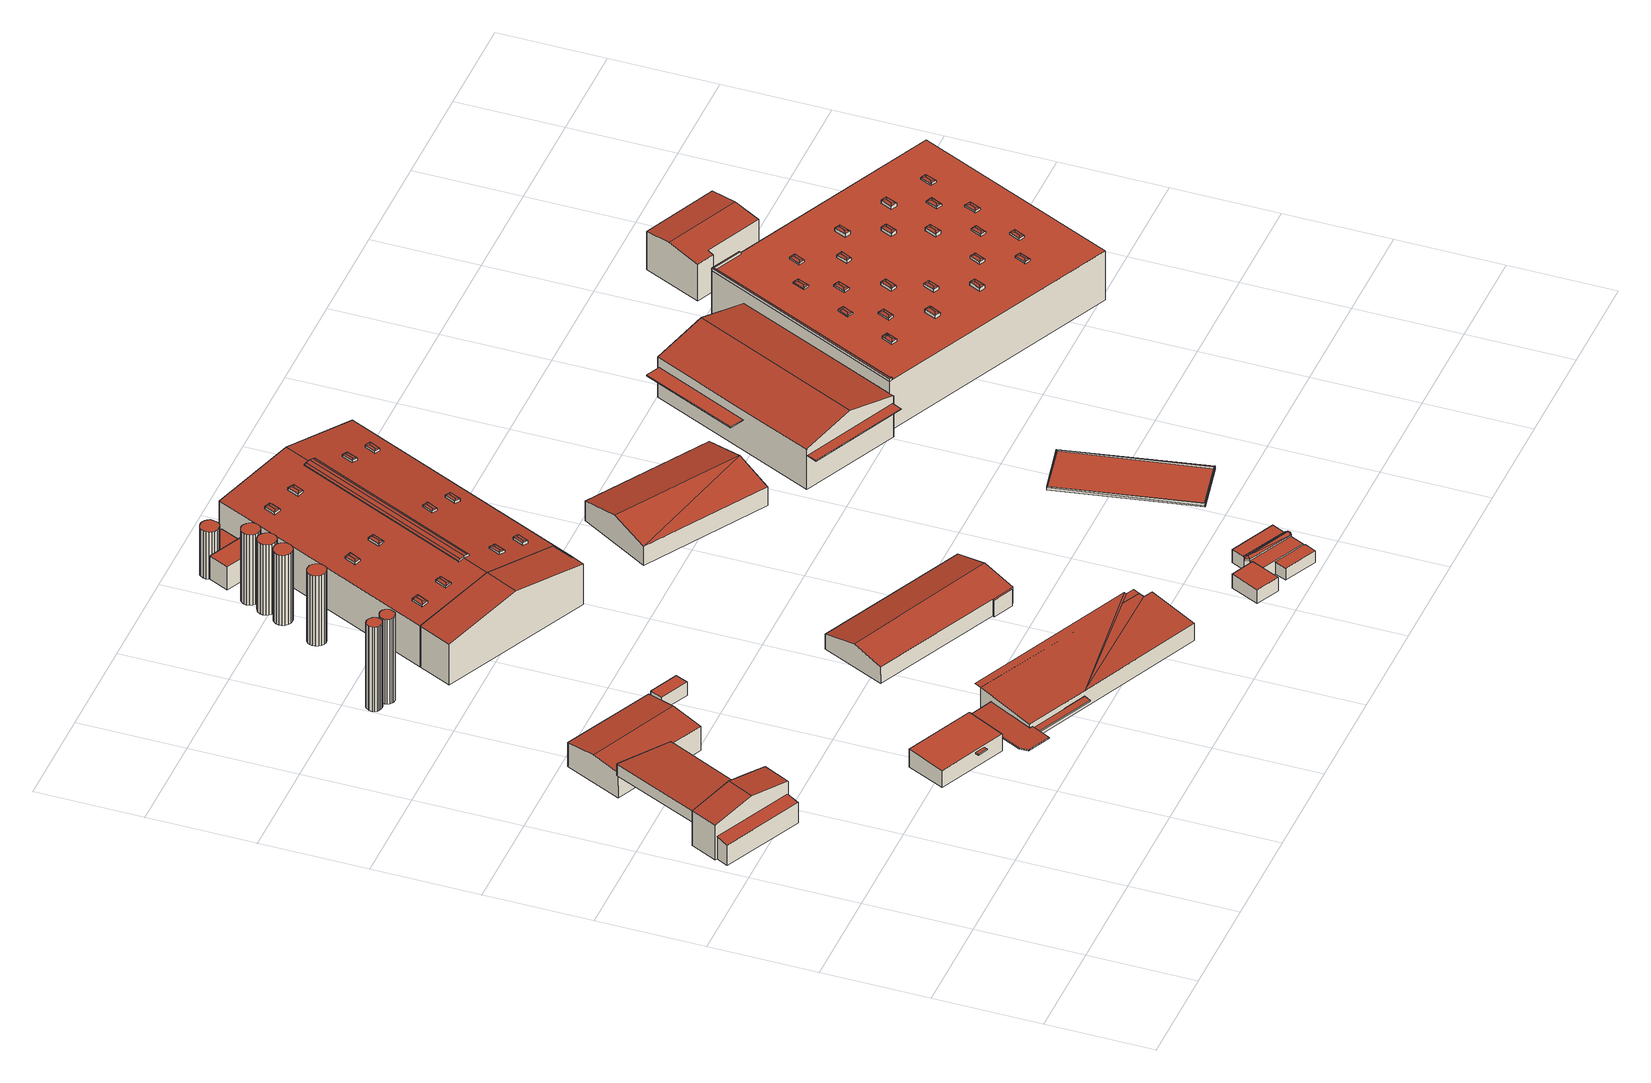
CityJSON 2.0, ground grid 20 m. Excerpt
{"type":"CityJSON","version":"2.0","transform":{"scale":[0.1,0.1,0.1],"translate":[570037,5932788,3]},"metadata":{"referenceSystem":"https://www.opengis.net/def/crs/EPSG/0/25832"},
"CityObjects":{
"building1":{"type":"Building","attributes":{"Grundfläche 2D":"137.039247","Grundhöhe NN":"5.019"},"geometry":[{"type":"Solid","lod":"3","boundaries":[[[[0,1,2,3,4,5]],[[6,7,2,1,8,9]],[[10,11,12,13]],[[14,5,4,3,15,16]],[[10,17,18,9,8,1,0,5,14,19,11]],[[6,9,18,20]],[[3,2,7,6,20,15]],[[12,11,19,21]],[[13,12,21,22]],[[10,13,22,17]],[[20,18,17,22,21,19,14,16,15]]]],"semantics":{"surfaces":[{"type":"RoofSurface"},{"type":"WallSurface"},{"type":"GroundSurface"}],"values":[[0,0,0,1,1,1,1,1,1,1,2]]}}]},
"building2":{"type":"Building","attributes":{"Grundfläche 2D":"452.229793","Grundhöhe NN":"5.045"},"geometry":[{"type":"Solid","lod":"3","boundaries":[[[[23,24,25,26,27,28,29]],[[27,30,31,28]],[[25,32,23,33,34,3,35]],[[32,25,24]],[[36,37,38,39]],[[25,36,39,40,26]],[[30,27,26,40,41]],[[31,30,41,42]],[[28,31,42,43,44,29]],[[32,24,23]],[[37,44,43,38]],[[35,45,36,25]],[[29,44,46,34,33,23]],[[3,34,46,47]],[[35,3,47,45]],[[41,40,39,38,43,42]],[[47,46,44,37,36,45]]]],"semantics":{"surfaces":[{"type":"RoofSurface"},{"type":"WallSurface"},{"type":"GroundSurface"}],"values":[[0,0,0,1,1,1,1,1,1,1,1,1,1,1,1,2,2]]}}]},
"building3":{"type":"Building","attributes":{"Grundfläche 2D":"178.200303","Grundhöhe NN":"5.398"},"children":["building3-1"],"geometry":[{"type":"Solid","lod":"3","boundaries":[[[[48,49,50,51,52,53,54,55]],[[56,57,58,59,60]],[[56,60,61,62]],[[57,56,62,63]],[[64,55,58,57,63,65]],[[66,64,65,61,60,59,58,55,54]],[[52,51,67,68]],[[53,52,68,69]],[[54,53,69,66]],[[55,64,70,48]],[[49,48,70,71]],[[50,49,71,72]],[[51,50,72,67]],[[71,70,64,66,69,68,67,72]],[[63,62,61,65]]]],"semantics":{"surfaces":[{"type":"RoofSurface"},{"type":"WallSurface"},{"type":"GroundSurface"}],"values":[[0,0,1,1,1,1,1,1,1,1,1,1,1,2,2]]}}]},
"building3-1":{"type":"BuildingInstallation","parents":["building3"],"geometry":[{"type":"MultiSurface","lod":"3","boundaries":[[[73,74,75,76]],[[77,78,76,75]],[[78,79,73,76]],[[79,80,74,73]],[[80,77,75,74]],[[80,79,78,77]]],"semantics":{"surfaces":[{"type":"RoofSurface"},{"type":"WallSurface"},{"type":"OuterCeilingSurface"}],"values":[0,1,1,1,1,2]}}]},
"building4":{"type":"Building","attributes":{"Grundfläche 2D":"5.745748","Grundhöhe NN":"5.475"},"geometry":[{"type":"Solid","lod":"3","boundaries":[[[[81,82,83,84,85,86,87,88,89,90,91,92,93,94,95,96,97,98,99,100]],[[101,102,88,87]],[[103,104,86,85]],[[104,101,87,86]],[[102,105,89,88]],[[105,106,90,89]],[[106,107,91,90]],[[107,108,92,91]],[[108,109,93,92]],[[109,110,94,93]],[[110,111,95,94]],[[111,112,96,95]],[[112,113,97,96]],[[113,114,98,97]],[[114,115,99,98]],[[115,116,100,99]],[[116,117,81,100]],[[117,118,82,81]],[[118,119,83,82]],[[119,120,84,83]],[[120,103,85,84]],[[114,113,112,111,110,109,108,107,106,105,102,101,104,103,120,119,118,117,116,115]]]],"semantics":{"surfaces":[{"type":"RoofSurface"},{"type":"WallSurface"},{"type":"GroundSurface"}],"values":[[0,1,1,1,1,1,1,1,1,1,1,1,1,1,1,1,1,1,1,1,1,2]]}}]},
"building5":{"type":"Building","attributes":{"Grundfläche 2D":"5.745725","Grundhöhe NN":"5.449"},"geometry":[{"type":"Solid","lod":"3","boundaries":[[[[121,122,123,124,125,126,127,128,129,130,131,132,133,134,135,136,137,138,139,140]],[[141,142,128,127]],[[143,144,126,125]],[[144,141,127,126]],[[142,145,129,128]],[[145,146,130,129]],[[146,147,131,130]],[[147,148,132,131]],[[148,149,133,132]],[[149,150,134,133]],[[150,151,135,134]],[[151,152,136,135]],[[152,153,137,136]],[[153,154,138,137]],[[154,155,139,138]],[[155,156,140,139]],[[156,157,121,140]],[[157,158,122,121]],[[158,159,123,122]],[[159,160,124,123]],[[160,143,125,124]],[[154,153,152,151,150,149,148,147,146,145,142,141,144,143,160,159,158,157,156,155]]]],"semantics":{"surfaces":[{"type":"RoofSurface"},{"type":"WallSurface"},{"type":"GroundSurface"}],"values":[[0,1,1,1,1,1,1,1,1,1,1,1,1,1,1,1,1,1,1,1,1,2]]}}]},
"building6":{"type":"Building","attributes":{"Grundfläche 2D":"15.099450","Grundhöhe NN":"5.385"},"geometry":[{"type":"Solid","lod":"3","boundaries":[[[[161,162,163,164]],[[165,166,164,163]],[[166,167,161,164]],[[167,168,162,161]],[[168,165,163,162]],[[168,167,166,165]]]],"semantics":{"surfaces":[{"type":"RoofSurface"},{"type":"WallSurface"},{"type":"GroundSurface"}],"values":[[0,1,1,1,1,2]]}}]},
"building7":{"type":"Building","attributes":{"Grundfläche 2D":"439.521618","Grundhöhe NN":"5.382"},"children":["building7-1"],"geometry":[{"type":"Solid","lod":"3","boundaries":[[[[169,170,171,172,173]],[[172,174,175,176]],[[177,173,172]],[[176,178,179,177,172]],[[171,170,180,181]],[[172,171,181,182,174]],[[175,174,182,183]],[[176,175,183,184]],[[178,176,184,185]],[[170,178,185,180]],[[184,183,182,181,180,185]],[[169,177,170]],[[169,173,177]],[[177,179,178,170]]]],"semantics":{"surfaces":[{"type":"RoofSurface"},{"type":"WallSurface"},{"type":"GroundSurface"}],"values":[[0,0,0,0,1,1,1,1,1,1,2,0,0,0]]}}]},
"building7-1":{"type":"BuildingInstallation","parents":["building7"],"geometry":[{"type":"MultiSurface","lod":"3","boundaries":[[[186,187,188,189]],[[190,191,189,188]],[[191,192,186,189]],[[192,193,187,186]],[[193,190,188,187]],[[193,192,191,190]]],"semantics":{"surfaces":[{"type":"RoofSurface"},{"type":"WallSurface"},{"type":"OuterCeilingSurface"}],"values":[0,1,1,1,1,2]}}]},
"building8":{"type":"Building","attributes":{"Grundfläche 2D":"8.999475","Grundhöhe NN":"4.778"},"geometry":[{"type":"Solid","lod":"3","boundaries":[[[[194,195,196,197,198,199,200,201,202,203,204,205,206,207,208,209,210,211,212,213,214,215]],[[194,216,217,218,195]],[[194,215,219,216]],[[195,218,217,220,196]],[[197,196,220,221]],[[198,197,221,222]],[[199,198,222,223]],[[200,199,223,224]],[[225,202,201,200,224,226]],[[203,202,225,227]],[[204,203,227,228]],[[205,204,228,229]],[[206,205,229,230]],[[207,206,230,231]],[[208,207,231,232]],[[209,208,232,233]],[[210,209,233,234]],[[211,210,234,235]],[[212,211,235,236]],[[213,212,236,237]],[[214,213,237,238]],[[215,214,238,219]],[[233,232,231,230,229,228,227,225,226,224,223,222,221,220,217,216,219,238,237,236,235,234]]]],"semantics":{"surfaces":[{"type":"RoofSurface"},{"type":"WallSurface"},{"type":"GroundSurface"}],"values":[[0,1,1,1,1,1,1,1,1,1,1,1,1,1,1,1,1,1,1,1,1,1,2]]}}]},
"building9":{"type":"Building","attributes":{"Grundfläche 2D":"215.301668","Grundhöhe NN":"5.304"},"geometry":[{"type":"Solid","lod":"3","boundaries":[[[[239,240,241,242,243,244,245]],[[246,240,239,247,248]],[[249,241,240,246,250]],[[242,241,249,251]],[[252,244,243,242,251,253]],[[245,244,252,254]],[[248,247,239,245,254,255]],[[246,248,255,250]],[[254,252,253,251,249,250,255]]]],"semantics":{"surfaces":[{"type":"RoofSurface"},{"type":"WallSurface"},{"type":"GroundSurface"}],"values":[[0,0,1,1,1,1,1,1,2]]}}]},
"building10":{"type":"Building","attributes":{"Grundfläche 2D":"9.000697","Grundhöhe NN":"4.778"},"geometry":[{"type":"Solid","lod":"3","boundaries":[[[[256,257,258,259,260,261,262,263,264,265,266,267,268,269,270,271,272,273,274,275,276]],[[256,277,278,279,257]],[[256,276,280,277]],[[257,279,278,281,258]],[[259,258,281,282]],[[260,259,282,283]],[[261,260,283,284]],[[262,261,284,285]],[[286,264,263,262,285,287]],[[265,264,286,288]],[[266,265,288,289]],[[267,266,289,290]],[[268,267,290,291]],[[269,268,291,292]],[[270,269,292,293]],[[271,270,293,294]],[[272,271,294,295]],[[273,272,295,296]],[[274,273,296,297]],[[275,274,297,298]],[[276,275,298,280]],[[293,292,291,290,289,288,286,287,285,284,283,282,281,278,277,280,298,297,296,295,294]]]],"semantics":{"surfaces":[{"type":"RoofSurface"},{"type":"WallSurface"},{"type":"GroundSurface"}],"values":[[0,1,1,1,1,1,1,1,1,1,1,1,1,1,1,1,1,1,1,1,1,2]]}}]},
"building11":{"type":"Building","attributes":{"Grundfläche 2D":"9.001322","Grundhöhe NN":"4.778"},"geometry":[{"type":"Solid","lod":"3","boundaries":[[[[299,300,301,302,303,304,305,306,307,308,309,310,311,312,313,314,315,316,317,318,319]],[[300,299,320,321]],[[299,319,322,320]],[[301,300,321,323]],[[302,301,323,324]],[[303,302,324,325]],[[304,303,325,326]],[[305,304,326,327]],[[328,307,306,305,327,329]],[[308,307,328,330]],[[309,308,330,331]],[[310,309,331,332]],[[311,310,332,333]],[[312,311,333,334]],[[313,312,334,335]],[[314,313,335,336]],[[315,314,336,337]],[[316,315,337,338]],[[317,316,338,339]],[[318,317,339,340]],[[319,318,340,322]],[[335,334,333,332,331,330,328,329,327,326,325,324,323,321,320,322,340,339,338,337,336]]]],"semantics":{"surfaces":[{"type":"RoofSurface"},{"type":"WallSurface"},{"type":"GroundSurface"}],"values":[[0,1,1,1,1,1,1,1,1,1,1,1,1,1,1,1,1,1,1,1,1,2]]}}]},
"building12":{"type":"Building","attributes":{"Grundfläche 2D":"407.429704","Grundhöhe NN":"5.418"},"geometry":[{"type":"Solid","lod":"3","boundaries":[[[[341,342,343,344]],[[345,346,347,341,344,348]],[[349,346,345,350]],[[348,344,343,351,352]],[[345,348,352,353]],[[350,345,353,354]],[[349,350,354,355]],[[346,349,355,356]],[[347,346,356,357]],[[342,341,347,357,358]],[[343,342,358,351]],[[358,357,356,355,354,353,352,351]]]],"semantics":{"surfaces":[{"type":"RoofSurface"},{"type":"WallSurface"},{"type":"GroundSurface"}],"values":[[0,0,0,1,1,1,1,1,1,1,1,2]]}}]},
"building13":{"type":"Building","attributes":{"Grundfläche 2D":"8.999103","Grundhöhe NN":"4.778"},"geometry":[{"type":"Solid","lod":"3","boundaries":[[[[359,360,361,362,363,364,365,366,367,368,369,370,371,372,373,374,375,376,377,378,379]],[[369,380,381,382,370]],[[369,368,383,380]],[[370,382,381,384,371]],[[372,371,384,385]],[[373,372,385,386]],[[374,373,386,387]],[[375,374,387,388]],[[389,377,376,375,388,390]],[[378,377,389,391]],[[379,378,391,392]],[[359,379,392,393]],[[360,359,393,394]],[[361,360,394,395]],[[362,361,395,396]],[[363,362,396,397]],[[364,363,397,398]],[[365,364,398,399]],[[366,365,399,400]],[[367,366,400,401]],[[368,367,401,383]],[[385,384,381,380,383,401,400,399,398,397,396,395,394,393,392,391,389,390,388,387,386]]]],"semantics":{"surfaces":[{"type":"RoofSurface"},{"type":"WallSurface"},{"type":"GroundSurface"}],"values":[[0,1,1,1,1,1,1,1,1,1,1,1,1,1,1,1,1,1,1,1,1,2]]}}]},
"building14":{"type":"Building","attributes":{"Grundfläche 2D":"8.586713","Grundhöhe NN":"4.778"},"geometry":[{"type":"Solid","lod":"3","boundaries":[[[[402,403,404,405,406,407,408,409,410,411,412,413,414,415,416,417,418,419,420,421]],[[422,423,414,413]],[[424,422,413,412]],[[423,425,415,414]],[[425,426,416,415]],[[426,427,417,416]],[[427,428,418,417]],[[428,429,419,418]],[[429,430,420,419]],[[430,431,421,420]],[[431,432,402,421]],[[432,433,403,402]],[[433,434,404,403]],[[434,435,405,404]],[[435,436,406,405]],[[436,437,407,406]],[[437,438,408,407]],[[438,439,409,408]],[[439,440,410,409]],[[440,441,411,410]],[[441,424,412,411]],[[429,428,427,426,425,423,422,424,441,440,439,438,437,436,435,434,433,432,431,430]]]],"semantics":{"surfaces":[{"type":"RoofSurface"},{"type":"WallSurface"},{"type":"GroundSurface"}],"values":[[0,1,1,1,1,1,1,1,1,1,1,1,1,1,1,1,1,1,1,1,1,2]]}}]},
"building15":{"type":"Building","attributes":{"Grundfläche 2D":"60.182352","Grundhöhe NN":"5.622"},"geometry":[{"type":"Solid","lod":"3","boundaries":[[[[442,443,444,445]],[[446,447,448,449]],[[443,442,450,451]],[[444,443,451,452]],[[445,444,452,453]],[[445,453,454,447,446,455,450,442]],[[448,447,454,456]],[[449,448,456,457]],[[446,449,457,455]],[[451,450,455,457,456,454,453,452]]]],"semantics":{"surfaces":[{"type":"RoofSurface"},{"type":"WallSurface"},{"type":"GroundSurface"}],"values":[[0,0,1,1,1,1,1,1,1,2]]}}]},
"building16":{"type":"Building","attributes":{"Grundfläche 2D":"1490.234007","Grundhöhe NN":"5.317"},"children":["building16-1","building16-2","building16-3","building16-4","building16-5","building16-6","building16-7","building16-8","building16-9","building16-10","building16-11","building16-12"],"geometry":[{"type":"Solid","lod":"3","boundaries":[[[[458,459,460,461,462]],[[463,458,462,464]],[[465,461,460,466]],[[467,465,466,468]],[[245,244,243,242,469,470,471,472,473,474,475,239]],[[476,477,248,247,239,475,478,479,471,470]],[[473,472,471,479,464,462,461,465,467]],[[463,464,479,478]],[[466,460,459,458,463,478,475,474,468]],[[467,468,474,473]],[[248,477,476,480,255]],[[245,239,247,248,255,254]],[[244,245,254,252]],[[251,242,243,244,252,253]],[[469,242,251,481]],[[476,470,469,481,480]],[[481,251,253,252,254,255,480]]]],"semantics":{"surfaces":[{"type":"RoofSurface"},{"type":"WallSurface"},{"type":"GroundSurface"}],"values":[[0,0,0,0,0,0,1,1,1,1,1,1,1,1,1,1,2]]}}]},
"building16-1":{"type":"BuildingInstallation","parents":["building16"],"geometry":[{"type":"MultiSurface","lod":"3","boundaries":[[[482,483,484,485]],[[486,487,484,483]],[[487,488,485,484]],[[482,485,488]],[[489,483,482,490]],[[489,491,492,487,486,483]],[[492,493,488,487]],[[493,490,482,488]]],"semantics":{"surfaces":[{"type":"RoofSurface"},{"type":"WallSurface"}],"values":[0,0,0,0,1,1,1,1]}}]},
"building16-2":{"type":"BuildingInstallation","parents":["building16"],"geometry":[{"type":"MultiSurface","lod":"3","boundaries":[[[494,495,496,497]],[[498,496,495]],[[498,499,497,496]],[[500,494,497,499]],[[501,495,494,502]],[[501,503,498,495]],[[503,504,499,498]],[[499,504,502,494,500]]],"semantics":{"surfaces":[{"type":"RoofSurface"},{"type":"WallSurface"}],"values":[0,0,0,0,1,1,1,1]}}]},
"building16-3":{"type":"BuildingInstallation","parents":["building16"],"geometry":[{"type":"MultiSurface","lod":"3","boundaries":[[[505,506,507,508]],[[509,507,506]],[[509,510,508,507]],[[505,508,510]],[[511,512,506,505]],[[512,513,509,506]],[[513,514,510,509]],[[514,511,505,510]]],"semantics":{"surfaces":[{"type":"RoofSurface"},{"type":"WallSurface"}],"values":[0,0,0,0,1,1,1,1]}}]},
"building16-4":{"type":"BuildingInstallation","parents":["building16"],"geometry":[{"type":"MultiSurface","lod":"3","boundaries":[[[515,516,517,518]],[[516,519,520,517]],[[521,520,519]],[[521,522,518,517,520]],[[523,524,525,516,515,518]],[[525,526,519,516]],[[526,527,521,519]],[[527,528,523,518,522,521]]],"semantics":{"surfaces":[{"type":"RoofSurface"},{"type":"WallSurface"}],"values":[0,0,0,0,1,1,1,1]}}]},
"building16-5":{"type":"BuildingInstallation","parents":["building16"],"geometry":[{"type":"MultiSurface","lod":"3","boundaries":[[[529,530,531,532]],[[533,531,530]],[[533,534,532,531]],[[529,532,534]],[[535,536,530,529]],[[536,537,533,530]],[[537,538,534,533]],[[538,535,529,534]]],"semantics":{"surfaces":[{"type":"RoofSurface"},{"type":"WallSurface"}],"values":[0,0,0,0,1,1,1,1]}}]},
"building16-6":{"type":"BuildingInstallation","parents":["building16"],"geometry":[{"type":"MultiSurface","lod":"3","boundaries":[[[539,540,541]],[[539,542,543,540]],[[544,543,542]],[[544,541,540,543]],[[545,546,539,541]],[[546,547,542,539]],[[547,548,544,542]],[[548,545,541,544]]],"semantics":{"surfaces":[{"type":"RoofSurface"},{"type":"WallSurface"}],"values":[0,0,0,0,1,1,1,1]}}]},
"building16-7":{"type":"BuildingInstallation","parents":["building16"],"geometry":[{"type":"MultiSurface","lod":"3","boundaries":[[[549,550,551]],[[549,552,553,554,550]],[[555,554,553]],[[555,556,551,550,554]],[[557,558,549,551]],[[558,559,560,553,552,549]],[[561,555,553,560]],[[561,562,557,551,556,555]]],"semantics":{"surfaces":[{"type":"RoofSurface"},{"type":"WallSurface"}],"values":[0,0,0,0,1,1,1,1]}}]},
"building16-8":{"type":"BuildingInstallation","parents":["building16"],"geometry":[{"type":"MultiSurface","lod":"3","boundaries":[[[563,564,565,566]],[[567,565,564]],[[567,568,566,565]],[[563,566,568]],[[569,570,564,563]],[[570,571,567,564]],[[571,572,568,567]],[[572,569,563,568]]],"semantics":{"surfaces":[{"type":"RoofSurface"},{"type":"WallSurface"}],"values":[0,0,0,0,1,1,1,1]}}]},
"building16-9":{"type":"BuildingInstallation","parents":["building16"],"geometry":[{"type":"MultiSurface","lod":"3","boundaries":[[[573,574,575]],[[576,575,574,577]],[[573,578,577,574]],[[579,576,577,578]],[[580,581,573,575]],[[581,582,578,573]],[[582,583,584,576,579,578]],[[584,580,575,576]]],"semantics":{"surfaces":[{"type":"RoofSurface"},{"type":"WallSurface"}],"values":[0,0,0,0,1,1,1,1]}}]},
"building16-10":{"type":"BuildingInstallation","parents":["building16"],"geometry":[{"type":"MultiSurface","lod":"3","boundaries":[[[585,586,587]],[[585,588,589,586]],[[590,589,588]],[[590,587,586,589]],[[591,592,585,587]],[[592,593,588,585]],[[593,594,590,588]],[[594,591,587,590]]],"semantics":{"surfaces":[{"type":"RoofSurface"},{"type":"WallSurface"}],"values":[0,0,0,0,1,1,1,1]}}]},
"building16-11":{"type":"BuildingInstallation","parents":["building16"],"geometry":[{"type":"MultiSurface","lod":"3","boundaries":[[[595,596,597,598]],[[599,597,596]],[[599,600,598,597]],[[601,595,598,600]],[[602,603,596,595]],[[603,604,599,596]],[[604,605,600,599]],[[600,605,602,595,601]]],"semantics":{"surfaces":[{"type":"RoofSurface"},{"type":"WallSurface"}],"values":[0,0,0,0,1,1,1,1]}}]},
"building16-12":{"type":"BuildingInstallation","parents":["building16"],"geometry":[{"type":"MultiSurface","lod":"3","boundaries":[[[606,607,608]],[[609,608,607,610]],[[606,611,610,607]],[[609,610,611]],[[612,606,608,613]],[[612,614,611,606]],[[614,615,609,611]],[[615,613,608,609]]],"semantics":{"surfaces":[{"type":"RoofSurface"},{"type":"WallSurface"}],"values":[0,0,0,0,1,1,1,1]}}]},
"building17":{"type":"Building","attributes":{"Grundfläche 2D":"115.441767","Grundhöhe NN":"5.593"},"geometry":[{"type":"Solid","lod":"3","boundaries":[[[[616,617,618,619,620,621]],[[617,616,622]],[[623,624,625,622,626]],[[627,624,623,628]],[[629,624,627]],[[630,629,631]],[[630,618,629]],[[624,629,618]],[[632,620,619,618,630,631]],[[625,624,618]],[[617,625,618]],[[617,622,625]],[[633,634,635,636]],[[637,638,639,640,641]],[[642,643,644,645]],[[646,647,648,649,650,651]],[[620,652,637,616,621]],[[622,616,637,641]],[[641,653,654,623,626,622]],[[623,654,633,627,628]],[[633,636,631,629,627]],[[636,655,652,620,632,631]],[[642,638,656,657,643]],[[644,643,657,658]],[[645,644,658,659]],[[639,638,642,645,659,660]],[[637,661,656,638]],[[649,640,639,660,662,650]],[[640,649,663,664,641]],[[665,666,654,653,641,664]],[[633,654,666,667]],[[634,633,667,668]],[[635,634,668,669]],[[636,635,669,670]],[[671,652,655,636,670,672]],[[637,652,671,661]],[[651,650,662,673]],[[646,651,673,674]],[[647,646,674,675]],[[648,647,675,676]],[[649,648,676,663]],[[660,659,658,657,656,661,671,672,670,669,668,667,666,665,664,663,676,675,674,673,662]]]],"semantics":{"surfaces":[{"type":"RoofSurface"},{"type":"WallSurface"},{"type":"GroundSurface"}],"values":[[0,0,0,0,0,0,0,0,0,0,0,0,0,0,0,0,1,1,1,1,1,1,1,1,1,1,1,1,1,1,1,1,1,1,1,1,1,1,1,1,1,2]]}}]},
"building18":{"type":"Building","attributes":{"Grundfläche 2D":"416.130850","Grundhöhe NN":"5.129"},"geometry":[{"type":"Solid","lod":"3","boundaries":[[[[677,678,679,680]],[[678,677,681]],[[678,681,682]],[[680,679,683,684]],[[681,677,680,684,685]],[[682,681,685,686]],[[683,679,678,682,686]],[[684,683,686,685]]]],"semantics":{"surfaces":[{"type":"RoofSurface"},{"type":"WallSurface"},{"type":"GroundSurface"}],"values":[[0,0,0,1,1,1,1,2]]}}]},
"building19":{"type":"Building","attributes":{"Grundfläche 2D":"274.079742","Grundhöhe NN":"10.096"},"children":["building19-1","building19-2"],"geometry":[{"type":"Solid","lod":"3","boundaries":[[[[687,688,689,690]],[[691,692,690,689]],[[692,693,687,690]],[[693,694,688,687]],[[694,691,689,688]],[[694,693,692,691]]]],"semantics":{"surfaces":[{"type":"RoofSurface"},{"type":"WallSurface"},{"type":"GroundSurface"}],"values":[[0,1,1,1,1,2]]}}]},
"building19-1":{"type":"BuildingInstallation","parents":["building19"],"geometry":[{"type":"MultiSurface","lod":"3","boundaries":[[[695,696,697,698,699,700]],[[699,698,701,702]],[[702,703,700,699]],[[688,689,696,695]],[[689,690,697,696]]],"semantics":{"surfaces":[{"type":"RoofSurface"},{"type":"WallSurface"}],"values":[0,1,1,1,1]}}]},
"building19-2":{"type":"BuildingInstallation","parents":["building19"],"geometry":[{"type":"MultiSurface","lod":"3","boundaries":[[[697,704,695,700,705,698]],[[705,700,703,706]],[[706,701,698,705]],[[690,687,704,697]],[[687,688,695,704]]],"semantics":{"surfaces":[{"type":"RoofSurface"},{"type":"WallSurface"}],"values":[0,1,1,1,1]}}]},
"building20":{"type":"Building","attributes":{"Grundfläche 2D":"813.853046","Grundhöhe NN":"3.613"},"geometry":[{"type":"Solid","lod":"3","boundaries":[[[[707,708,709,710,711,712,713]],[[714,711,710,715,716,717]],[[718,719,720,721]],[[722,723,724,725]],[[726,709,708,707,713,727,728,729]],[[715,710,709,726,730]],[[730,731,717,716,715],[723,732,733,724]],[[712,711,714,717,731,734,735,727,713],[721,736,737,718]],[[719,718,737,738]],[[720,719,738,739]],[[721,720,739,736]],[[725,724,733,740]],[[722,725,740,741]],[[723,722,741,732]],[[728,727,735,734,731,730,726,729]],[[738,737,736,739]],[[732,741,740,733]]]],"semantics":{"surfaces":[{"type":"RoofSurface"},{"type":"WallSurface"},{"type":"GroundSurface"}],"values":[[0,0,0,0,1,1,1,1,1,1,1,1,1,1,2,2,2]]}}]},
"building21":{"type":"Building","attributes":{"Grundfläche 2D":"2138.983325","Grundhöhe NN":"4.530"},"children":["building21-1","building21-2","building21-3","building21-4","building21-5","building21-6","building21-7","building21-8","building21-9","building21-10","building21-11","building21-12","building21-13","building21-14","building21-15","building21-16","building21-17","building21-18","building21-19","building21-20","building21-21","building21-22"],"geometry":[{"type":"Solid","lod":"3","boundaries":[[[[742,743,744,745,746,747,748,749,750]],[[751,752,753,754,755,756,757,758]],[[751,758,745,744]],[[746,745,758,757]],[[757,756,747,746]],[[748,747,756,755]],[[755,754,749,748]],[[754,759,750,749]],[[760,761,743,742,750,759]],[[761,751,744,743]],[[752,751,761,762,763]],[[753,752,763,764]],[[759,754,753,764,765]],[[761,760,759,765,766,762]],[[765,764,763,762,766]]]],"semantics":{"surfaces":[{"type":"RoofSurface"},{"type":"WallSurface"},{"type":"GroundSurface"}],"values":[[0,0,1,1,1,1,1,1,1,1,1,1,1,1,2]]}}]},
"building21-1":{"type":"BuildingInstallation","parents":["building21"],"geometry":[{"type":"MultiSurface","lod":"3","boundaries":[[[767,768,769,770]],[[767,770,771]],[[772,769,768]],[[772,771,770,769]],[[773,774,768,767]],[[774,775,772,768]],[[775,776,771,772]],[[776,773,767,771]]],"semantics":{"surfaces":[{"type":"RoofSurface"},{"type":"WallSurface"}],"values":[0,0,0,0,1,1,1,1]}}]},
"building21-2":{"type":"BuildingInstallation","parents":["building21"],"geometry":[{"type":"MultiSurface","lod":"3","boundaries":[[[777,778,779]],[[777,780,781,778]],[[782,781,780]],[[782,783,779,778,781]],[[784,785,780,777]],[[785,786,782,780]],[[786,787,788,779,783,782]],[[788,784,777,779]]],"semantics":{"surfaces":[{"type":"RoofSurface"},{"type":"WallSurface"}],"values":[0,0,0,0,1,1,1,1]}}]},
"building21-3":{"type":"BuildingInstallation","parents":["building21"],"geometry":[{"type":"MultiSurface","lod":"3","boundaries":[[[789,790,791,792]],[[789,792,793]],[[794,791,790]],[[794,793,792,791]],[[795,796,790,789]],[[796,797,794,790]],[[797,798,793,794]],[[798,795,789,793]]],"semantics":{"surfaces":[{"type":"RoofSurface"},{"type":"WallSurface"}],"values":[0,0,0,0,1,1,1,1]}}]},
"building21-4":{"type":"BuildingInstallation","parents":["building21"],"geometry":[{"type":"MultiSurface","lod":"3","boundaries":[[[799,800,801]],[[799,802,803,800]],[[804,803,802]],[[804,801,800,803]],[[805,806,802,799]],[[806,807,804,802]],[[807,808,801,804]],[[808,805,799,801]]],"semantics":{"surfaces":[{"type":"RoofSurface"},{"type":"WallSurface"}],"values":[0,0,0,0,1,1,1,1]}}]},
"building21-5":{"type":"BuildingInstallation","parents":["building21"],"geometry":[{"type":"MultiSurface","lod":"3","boundaries":[[[809,810,811]],[[809,812,813,810]],[[814,813,812]],[[814,811,810,813]],[[815,816,812,809]],[[816,817,814,812]],[[817,818,811,814]],[[818,815,809,811]]],"semantics":{"surfaces":[{"type":"RoofSurface"},{"type":"WallSurface"}],"values":[0,0,0,0,1,1,1,1]}}]},
"building21-6":{"type":"BuildingInstallation","parents":["building21"],"geometry":[{"type":"MultiSurface","lod":"3","boundaries":[[[819,820,821,822]],[[819,822,823]],[[824,821,820]],[[824,823,822,821]],[[825,826,820,819]],[[826,827,824,820]],[[827,828,823,824]],[[828,825,819,823]]],"semantics":{"surfaces":[{"type":"RoofSurface"},{"type":"WallSurface"}],"values":[0,0,0,0,1,1,1,1]}}]},
"building21-7":{"type":"BuildingInstallation","parents":["building21"],"geometry":[{"type":"MultiSurface","lod":"3","boundaries":[[[829,830,831]],[[832,831,830,833]],[[829,834,835,830]],[[836,837,835,834]],[[837,838,833,830,835]],[[831,839,840,834,829]],[[840,841,842,837,836,834]],[[837,842,843,833,838]],[[843,844,839,831,832,833]]],"semantics":{"surfaces":[{"type":"RoofSurface"},{"type":"WallSurface"}],"values":[0,0,0,0,0,1,1,1,1]}}]},
"building21-8":{"type":"BuildingInstallation","parents":["building21"],"geometry":[{"type":"MultiSurface","lod":"3","boundaries":[[[845,846,847,848]],[[849,845,848,850]],[[851,847,846]],[[851,850,848,847]],[[852,853,846,845]],[[853,854,851,846]],[[854,855,850,851]],[[855,856,852,845,849,850]]],"semantics":{"surfaces":[{"type":"RoofSurface"},{"type":"WallSurface"}],"values":[0,0,0,0,1,1,1,1]}}]},
"building21-9":{"type":"BuildingInstallation","parents":["building21"],"geometry":[{"type":"MultiSurface","lod":"3","boundaries":[[[857,858,859,860,861]],[[857,861,862]],[[863,860,859]],[[863,862,861,860]],[[864,865,866,859,858,857]],[[866,867,863,859]],[[867,868,862,863]],[[868,864,857,862]]],"semantics":{"surfaces":[{"type":"RoofSurface"},{"type":"WallSurface"}],"values":[0,0,0,0,1,1,1,1]}}]},
"building21-10":{"type":"BuildingInstallation","parents":["building21"],"geometry":[{"type":"MultiSurface","lod":"3","boundaries":[[[869,870,871]],[[869,872,873,870]],[[874,873,872]],[[874,871,870,873]],[[875,876,872,869]],[[876,877,874,872]],[[877,878,871,874]],[[878,875,869,871]]],"semantics":{"surfaces":[{"type":"RoofSurface"},{"type":"WallSurface"}],"values":[0,0,0,0,1,1,1,1]}}]},
"building21-11":{"type":"BuildingInstallation","parents":["building21"],"geometry":[{"type":"MultiSurface","lod":"3","boundaries":[[[879,880,881]],[[881,880,882]],[[879,883,884,885]],[[879,885,880]],[[886,884,883]],[[886,887,885,884]],[[887,888,889]],[[882,880,889,888]],[[887,882,888]],[[889,885,887]],[[880,885,889]],[[881,890,891,883,879]],[[891,892,886,883]],[[887,886,892,893,888,882]],[[893,882,888]],[[893,890,881,882]]],"semantics":{"surfaces":[{"type":"RoofSurface"},{"type":"WallSurface"}],"values":[0,0,0,0,0,0,0,0,1,1,1,1,1,1,1,1]}}]},
"building21-12":{"type":"BuildingInstallation","parents":["building21"],"geometry":[{"type":"MultiSurface","lod":"3","boundaries":[[[894,895,896,897]],[[894,897,898]],[[899,900,896,895]],[[900,898,897,896]],[[901,902,895,894]],[[902,903,904,900,899,895]],[[904,905,898,900]],[[905,901,894,898]]],"semantics":{"surfaces":[{"type":"RoofSurface"},{"type":"WallSurface"}],"values":[0,0,0,0,1,1,1,1]}}]},
"building21-13":{"type":"BuildingInstallation","parents":["building21"],"geometry":[{"type":"MultiSurface","lod":"3","boundaries":[[[906,907,908]],[[906,909,910,907]],[[911,912,910,909]],[[912,908,907,910]],[[913,914,909,906]],[[914,915,916,912,911,909]],[[916,917,908,912]],[[917,913,906,908]]],"semantics":{"surfaces":[{"type":"RoofSurface"},{"type":"WallSurface"}],"values":[0,0,0,0,1,1,1,1]}}]},
"building21-14":{"type":"BuildingInstallation","parents":["building21"],"geometry":[{"type":"MultiSurface","lod":"3","boundaries":[[[918,919,920,921]],[[918,921,922]],[[923,920,919]],[[923,922,921,920]],[[924,925,919,918]],[[925,926,923,919]],[[926,927,922,923]],[[927,924,918,922]]],"semantics":{"surfaces":[{"type":"RoofSurface"},{"type":"WallSurface"}],"values":[0,0,0,0,1,1,1,1]}}]},
"building21-15":{"type":"BuildingInstallation","parents":["building21"],"geometry":[{"type":"MultiSurface","lod":"3","boundaries":[[[928,929,930,931,932]],[[928,932,933]],[[934,935,931,930]],[[935,933,932,931]],[[936,937,938,930,929,928]],[[938,939,940,935,934,930]],[[940,941,933,935]],[[941,936,928,933]]],"semantics":{"surfaces":[{"type":"RoofSurface"},{"type":"WallSurface"}],"values":[0,0,0,0,1,1,1,1]}}]},
"building21-16":{"type":"BuildingInstallation","parents":["building21"],"geometry":[{"type":"MultiSurface","lod":"3","boundaries":[[[942,943,944,945]],[[942,945,946]],[[947,948,944,943]],[[948,946,945,944]],[[949,950,943,942]],[[950,951,952,948,947,943]],[[952,953,946,948]],[[953,949,942,946]]],"semantics":{"surfaces":[{"type":"RoofSurface"},{"type":"WallSurface"}],"values":[0,0,0,0,1,1,1,1]}}]},
"building21-17":{"type":"BuildingInstallation","parents":["building21"],"geometry":[{"type":"MultiSurface","lod":"3","boundaries":[[[954,955,956,957]],[[955,958,959,956]],[[960,961,959,958]],[[961,957,956,959]],[[962,963,958,955]],[[963,964,965,961,960,958]],[[965,966,957,961]],[[966,967,962,955,954,957]]],"semantics":{"surfaces":[{"type":"RoofSurface"},{"type":"WallSurface"}],"values":[0,0,0,0,1,1,1,1]}}]},
"building21-18":{"type":"BuildingInstallation","parents":["building21"],"geometry":[{"type":"MultiSurface","lod":"3","boundaries":[[[968,969,970,971]],[[968,971,972]],[[973,974,970,969]],[[974,972,971,970]],[[975,976,969,968]],[[976,977,978,974,973,969]],[[978,979,972,974]],[[979,975,968,972]]],"semantics":{"surfaces":[{"type":"RoofSurface"},{"type":"WallSurface"}],"values":[0,0,0,0,1,1,1,1]}}]},
"building21-19":{"type":"BuildingInstallation","parents":["building21"],"geometry":[{"type":"MultiSurface","lod":"3","boundaries":[[[980,981,982]],[[980,983,984,981]],[[985,984,983]],[[985,982,981,984]],[[986,987,983,980]],[[987,988,985,983]],[[988,989,982,985]],[[989,986,980,982]]],"semantics":{"surfaces":[{"type":"RoofSurface"},{"type":"WallSurface"}],"values":[0,0,0,0,1,1,1,1]}}]},
"building21-20":{"type":"BuildingInstallation","parents":["building21"],"geometry":[{"type":"MultiSurface","lod":"3","boundaries":[[[990,991,992,993]],[[990,993,994]],[[995,992,991]],[[995,994,993,992]],[[996,997,991,990]],[[997,998,995,991]],[[998,999,994,995]],[[999,996,990,994]]],"semantics":{"surfaces":[{"type":"RoofSurface"},{"type":"WallSurface"}],"values":[0,0,0,0,1,1,1,1]}}]},
"building21-21":{"type":"BuildingInstallation","parents":["building21"],"geometry":[{"type":"MultiSurface","lod":"3","boundaries":[[[1000,1001,1002,1003]],[[1000,1003,1004]],[[1005,1002,1001]],[[1005,1004,1003,1002]],[[1006,1007,1001,1000]],[[1007,1008,1005,1001]],[[1008,1009,1004,1005]],[[1009,1006,1000,1004]]],"semantics":{"surfaces":[{"type":"RoofSurface"},{"type":"WallSurface"}],"values":[0,0,0,0,1,1,1,1]}}]},
"building21-22":{"type":"BuildingInstallation","parents":["building21"],"geometry":[{"type":"MultiSurface","lod":"3","boundaries":[[[1010,1011,1012,1013]],[[1010,1013,1014]],[[1015,1012,1011]],[[1015,1014,1013,1012]],[[1016,1017,1011,1010]],[[1017,1018,1015,1011]],[[1018,1019,1014,1015]],[[1019,1016,1010,1014]]],"semantics":{"surfaces":[{"type":"RoofSurface"},{"type":"WallSurface"}],"values":[0,0,0,0,1,1,1,1]}}]},
"building22":{"type":"Building","attributes":{"Grundfläche 2D":"174.106886","Grundhöhe NN":"4.617"},"geometry":[{"type":"Solid","lod":"3","boundaries":[[[[1020,1021,1022,1023,1024,1025]],[[1026,1021,1020,1027]],[[1024,1023,1028,1029]],[[1025,1024,1029,1030]],[[1027,1020,1025,1030,1031]],[[1026,1027,1031,1032]],[[1022,1021,1026,1032,1033]],[[1023,1022,1033,1028]],[[1033,1032,1031,1030,1029,1028]]]],"semantics":{"surfaces":[{"type":"RoofSurface"},{"type":"WallSurface"},{"type":"GroundSurface"}],"values":[[0,0,1,1,1,1,1,1,2]]}}]}
},
"vertices":[
[13,661,94],[86,627,109],[111,677,109],[33,713,93],[32,711,93],[9,663,93],[188,641,93],[147,660,102],[162,592,94],[164,591,93],[162,592,68],[13,661,68],[2,639,63],[152,569,63],[9,663,20],[33,713,20],[32,711,20],[162,592,20],[164,591,20],[13,661,20],[188,641,20],[2,639,20],[152,569,20],
[220,823,72],[223,821,72],[221,817,71],[279,790,71],[307,849,78],[136,927,78],[111,874,72],[331,902,71],[161,982,71],[223,821,71],[111,874,93],[108,875,93],[147,660,71],[221,817,69],[223,821,69],[223,821,20],[221,817,20],[279,790,20],[331,902,20],[161,982,20],[111,874,20],[111,874,69],[147,660,69],[108,875,69],[33,713,69],
[434,281,51],[436,265,50],[480,245,50],[496,280,52],[490,283,52],[529,366,57],[482,387,57],[450,317,53],[354,447,62],[322,376,59],[450,317,59],[482,387,62],[483,388,62],[483,388,24],[354,447,24],[322,376,24],[450,317,51],[450,317,24],[482,387,55],[496,280,50],[490,283,50],[529,366,55],[434,281,49],[436,265,48],[480,245,48],
[408,328,55],[411,335,56],[392,344,56],[389,336,55],[392,344,53],[389,336,53],[408,328,53],[411,335,53],
[186,1350,203],[183,1346,203],[181,1343,203],[181,1338,203],[182,1334,203],[184,1330,203],[187,1328,203],[191,1326,203],[195,1325,203],[199,1326,203],[203,1328,203],[206,1331,203],[207,1335,203],[208,1340,203],[207,1344,203],[205,1347,203],[202,1350,203],[198,1352,203],[194,1353,203],[189,1352,203],[187,1328,25],[191,1326,25],[182,1334,25],[184,1330,25],[195,1325,25],[199,1326,25],[203,1328,25],[206,1331,25],[207,1335,25],[208,1340,25],[207,1344,25],[205,1347,25],[202,1350,25],[198,1352,25],[194,1353,25],[189,1352,25],[186,1350,25],[183,1346,25],[181,1343,25],[181,1338,25],
[214,1337,203],[211,1334,203],[209,1330,203],[208,1326,203],[209,1322,203],[211,1318,203],[215,1315,203],[218,1313,203],[223,1313,203],[227,1314,203],[231,1316,203],[233,1319,203],[235,1323,203],[236,1327,203],[235,1331,203],[233,1335,203],[230,1338,203],[226,1340,203],[221,1340,203],[217,1339,203],[215,1315,24],[218,1313,24],[209,1322,24],[211,1318,24],[223,1313,24],[227,1314,24],[231,1316,24],[233,1319,24],[235,1323,24],[236,1327,24],[235,1331,24],[233,1335,24],[230,1338,24],[226,1340,24],[221,1340,24],[217,1339,24],[214,1337,24],[211,1334,24],[209,1330,24],[208,1326,24],
[407,862,52],[417,885,52],[363,910,52],[353,887,52],[363,910,24],[353,887,24],[407,862,24],[417,885,24],
[544,400,75],[539,389,73],[490,283,60],[607,229,60],[863,254,75],[843,122,60],[885,213,71],[868,221,71],[861,250,74],[872,231,72],[877,243,74],[539,389,24],[490,283,24],[843,122,24],[885,213,24],[868,221,24],[872,231,24],
[607,229,49],[496,280,49],[491,268,47],[602,217,47],[491,268,45],[602,217,45],[607,229,45],[496,280,45],
[326,1507,166],[323,1502,166],[322,1497,166],[322,1492,166],[324,1487,166],[327,1483,166],[332,1480,166],[334,1479,166],[337,1478,166],[343,1479,166],[347,1481,166],[352,1484,166],[354,1489,166],[356,1494,166],[355,1499,166],[353,1504,166],[350,1508,166],[346,1511,166],[345,1511,166],[340,1512,166],[335,1512,166],[330,1510,166],[326,1507,18],[323,1502,18],[323,1502,93],[330,1510,18],[322,1497,18],[322,1492,18],[324,1487,18],[327,1483,18],[332,1480,18],[337,1478,18],[334,1479,18],[343,1479,18],[347,1481,18],[352,1484,18],[354,1489,18],[356,1494,18],[355,1499,18],[353,1504,18],[350,1508,18],[346,1511,18],[345,1511,18],[340,1512,18],[335,1512,18],
[466,1240,137],[437,1177,137],[578,1111,109],[589,1134,109],[588,1134,109],[587,1135,110],[605,1175,110],[295,1243,109],[327,1305,110],[325,1306,109],[578,1111,23],[295,1243,23],[589,1134,23],[587,1135,23],[588,1134,23],[605,1175,23],[325,1306,23],
[359,1579,166],[356,1574,166],[355,1569,166],[355,1564,166],[357,1559,166],[361,1555,166],[365,1552,166],[368,1551,166],[370,1551,166],[376,1551,166],[381,1553,166],[385,1557,166],[388,1561,166],[389,1566,166],[388,1572,166],[386,1577,166],[383,1581,166],[378,1584,166],[373,1585,166],[368,1584,166],[363,1582,166],[359,1579,18],[356,1574,18],[356,1574,93],[363,1582,18],[355,1569,18],[355,1564,18],[357,1559,18],[361,1555,18],[365,1552,18],[370,1551,18],[368,1551,18],[376,1551,18],[381,1553,18],[385,1557,18],[388,1561,18],[389,1566,18],[388,1572,18],[386,1577,18],[383,1581,18],[378,1584,18],[373,1585,18],[368,1584,18],
[375,1614,166],[372,1609,166],[371,1604,166],[372,1599,166],[374,1594,166],[377,1590,166],[382,1587,166],[384,1586,166],[387,1586,166],[392,1586,166],[397,1588,166],[401,1591,166],[404,1596,166],[405,1601,166],[405,1606,166],[403,1611,166],[399,1615,166],[395,1618,166],[390,1620,166],[384,1619,166],[379,1617,166],[375,1614,18],[372,1609,18],[379,1617,18],[371,1604,18],[372,1599,18],[374,1594,18],[377,1590,18],[382,1587,18],[387,1586,18],[384,1586,18],[392,1586,18],[397,1588,18],[401,1591,18],[404,1596,18],[405,1601,18],[405,1606,18],[403,1611,18],[399,1615,18],[395,1618,18],[390,1620,18],[384,1619,18],
[859,501,72],[886,559,56],[605,690,56],[577,628,72],[787,460,59],[826,443,59],[831,441,59],[550,571,59],[824,439,59],[786,457,59],[605,690,24],[550,571,24],[787,460,24],[786,457,24],[824,439,24],[826,443,24],[831,441,24],[886,559,24],
[417,1626,166],[420,1631,166],[421,1636,166],[421,1641,166],[419,1646,166],[415,1650,166],[411,1653,166],[406,1655,166],[400,1654,166],[395,1652,166],[391,1649,166],[388,1644,166],[387,1639,166],[388,1634,166],[390,1629,166],[393,1625,166],[398,1622,166],[401,1621,166],[403,1621,166],[408,1621,166],[413,1623,166],[391,1649,18],[388,1644,18],[388,1644,93],[395,1652,18],[387,1639,18],[388,1634,18],[390,1629,18],[393,1625,18],[398,1622,18],[403,1621,18],[401,1621,18],[408,1621,18],[413,1623,18],[417,1626,18],[420,1631,18],[421,1636,18],[421,1641,18],[419,1646,18],[415,1650,18],[411,1653,18],[406,1655,18],[400,1654,18],
[440,1711,118],[445,1710,118],[450,1710,118],[455,1712,118],[459,1716,118],[461,1721,118],[462,1726,118],[462,1731,118],[459,1736,118],[456,1739,118],[451,1742,118],[446,1743,118],[441,1742,118],[436,1740,118],[433,1737,118],[430,1732,118],[429,1727,118],[430,1722,118],[432,1717,118],[435,1713,118],[446,1743,18],[441,1742,18],[451,1742,18],[436,1740,18],[433,1737,18],[430,1732,18],[429,1727,18],[430,1722,18],[432,1717,18],[435,1713,18],[440,1711,18],[445,1710,18],[450,1710,18],[455,1712,18],[459,1716,18],[461,1721,18],[462,1726,18],[462,1731,18],[459,1736,18],[456,1739,18],
[496,1683,57],[518,1732,57],[478,1751,57],[455,1702,57],[499,1681,74],[422,1717,74],[404,1679,74],[481,1643,74],[496,1683,26],[518,1732,26],[478,1751,26],[455,1702,26],[422,1717,26],[499,1681,26],[404,1679,26],[481,1643,26],
[483,1293,139],[490,1290,140],[491,1290,140],[645,1623,140],[638,1626,139],[479,1295,137],[634,1628,137],[652,1620,139],[498,1287,139],[657,1618,137],[502,1285,137],[809,1608,109],[668,1673,137],[645,1623,137],[652,1620,136],[657,1618,135],[502,1285,135],[490,1290,137],[526,1739,109],[481,1643,109],[479,1295,135],[634,1628,135],[526,1739,23],[809,1608,23],
[542,1237,130],[552,1259,130],[544,1256,131],[539,1245,131],[546,1261,130],[541,1264,131],[531,1243,131],[552,1259,125],[542,1237,125],[546,1261,126],[541,1264,127],[531,1243,127],
[739,1533,121],[749,1554,121],[741,1551,122],[736,1541,122],[738,1559,122],[728,1538,122],[733,1535,121],[749,1554,115],[739,1533,115],[738,1559,117],[728,1538,117],
[690,1555,130],[699,1576,130],[692,1574,131],[687,1563,131],[689,1581,131],[679,1560,131],[690,1555,125],[699,1576,125],[689,1581,127],[679,1560,127],
[530,1656,120],[525,1658,120],[528,1651,122],[536,1653,121],[515,1636,120],[522,1639,122],[526,1631,121],[534,1648,121],[536,1653,117],[530,1656,116],[525,1658,115],[515,1636,115],[526,1631,117],[534,1648,117],
[591,1214,121],[601,1235,121],[593,1233,122],[588,1222,122],[590,1240,122],[580,1219,122],[591,1214,115],[601,1235,115],[590,1240,117],[580,1219,117],
[445,1485,120],[447,1478,122],[456,1480,121],[435,1463,120],[442,1467,122],[446,1458,121],[456,1480,117],[445,1485,115],[435,1463,115],[446,1458,117],
[494,1462,130],[497,1455,132],[505,1457,130],[492,1457,130],[484,1440,130],[492,1443,132],[495,1435,130],[503,1452,130],[505,1457,127],[494,1462,125],[492,1457,125],[484,1440,125],[495,1435,127],[503,1452,127],
[609,1382,130],[619,1403,130],[611,1401,131],[606,1390,131],[608,1408,131],[598,1387,131],[609,1382,125],[619,1403,125],[608,1408,127],[598,1387,127],
[427,1317,130],[430,1310,132],[438,1312,130],[428,1290,130],[424,1298,132],[417,1295,130],[422,1293,130],[438,1312,127],[427,1317,125],[417,1295,125],[422,1293,126],[428,1290,127],
[377,1340,120],[380,1333,122],[389,1335,121],[367,1318,120],[375,1322,122],[378,1313,121],[389,1335,117],[377,1340,115],[367,1318,115],[378,1313,117],
[658,1360,121],[668,1381,121],[660,1378,122],[655,1367,122],[657,1386,122],[647,1365,122],[653,1362,121],[658,1360,115],[668,1381,115],[657,1386,117],[647,1365,117],
[574,1635,130],[577,1627,132],[586,1629,130],[576,1608,130],[572,1616,132],[564,1613,130],[574,1635,125],[586,1629,127],[564,1613,125],[576,1608,127],
[1043,98,56],[1047,103,59],[1047,104,60],[1046,104,59],[1041,107,55],[1042,103,56],[1129,57,56],[1137,61,55],[1132,64,60],[1131,63,60],[1134,59,55],[1134,69,56],[1136,65,56],[1050,110,56],[1047,105,59],[1049,110,56],[1045,109,56],[1134,69,53],[1147,96,53],[1061,136,53],[1049,110,53],[1043,98,53],[1040,92,53],[1030,71,53],[1117,31,53],[1129,57,53],[1040,92,55],[996,112,55],[971,58,55],[1015,37,55],[1109,6,51],[1119,28,51],[1116,29,51],[1117,31,51],[1057,58,51],[1047,36,51],[1041,107,53],[1134,59,53],[1137,61,53],[1045,109,53],[1040,92,26],[996,112,26],[971,58,26],[1015,37,26],[1030,71,26],[1043,98,26],[1057,58,26],[1117,31,26],[1129,57,26],[1134,59,26],[1137,61,26],[1134,69,26],[1147,96,26],[1061,136,26],[1049,110,26],[1041,107,26],[1045,109,26],[1047,36,26],[1109,6,26],[1119,28,26],[1116,29,26],
[755,1121,81],[979,982,81],[1022,1053,60],[796,1189,62],[715,1054,62],[940,918,60],[1022,1053,21],[796,1189,21],[715,1054,21],[940,918,21],
[1233,231,73],[1183,495,76],[1083,475,76],[1132,211,73],[1083,475,71],[1132,211,71],[1233,231,71],[1183,495,71],
[1183,495,78],[1083,475,78],[1132,211,78],[1133,212,78],[1084,474,78],[1182,493,78],[1133,212,73],[1084,474,76],[1182,493,76],
[1233,231,78],[1231,232,78],[1231,232,73],
[1209,801,93],[1210,803,93],[1354,1115,93],[1264,1157,117],[1114,836,117],[1205,794,93],[1206,793,93],[1024,878,91],[1170,1200,90],[1085,1016,90],[1022,879,90],[1024,878,77],[1016,860,77],[1197,776,77],[1205,794,77],[1059,1028,70],[1085,1016,70],[1169,1197,70],[1143,1209,70],[1354,1115,6],[1206,793,6],[1209,801,6],[1210,803,6],[1170,1200,6],[1022,879,6],[1085,1016,68],[1169,1197,68],[1024,878,6],[1205,794,6],[1205,794,75],[1024,878,75],[1016,860,75],[1197,776,75],[1143,1209,68],[1059,1028,68],
[1210,803,124],[1209,801,124],[1214,799,124],[1215,801,124],[1213,802,124],[1389,1181,124],[1445,1155,124],[1446,1158,124],[1387,1185,124],[1214,799,119],[1667,589,119],[1845,974,119],[1446,1158,119],[1445,1155,119],[1389,1181,119],[1213,802,119],[1215,801,119],[1387,1185,119],[1210,803,119],[1209,801,119],[1209,801,15],[1667,589,15],[1845,974,15],[1387,1185,15],[1210,803,15],
[1462,1074,123],[1452,1053,123],[1460,1056,124],[1465,1067,124],[1473,1069,123],[1463,1048,123],[1462,1074,119],[1452,1053,119],[1463,1048,119],[1473,1069,119],
[1641,818,123],[1643,811,125],[1652,813,123],[1631,797,123],[1639,800,125],[1642,792,123],[1644,798,123],[1641,818,119],[1631,797,119],[1642,792,119],[1644,798,119],[1652,813,119],
[1493,1002,125],[1484,981,125],[1491,984,126],[1496,995,126],[1504,997,125],[1494,976,125],[1493,1002,119],[1484,981,119],[1494,976,119],[1504,997,119],
[1657,984,126],[1660,976,127],[1668,979,126],[1647,962,126],[1655,966,127],[1658,957,126],[1657,984,119],[1647,962,119],[1658,957,119],[1668,979,119],
[1569,793,124],[1572,786,126],[1580,788,124],[1559,772,124],[1567,775,126],[1570,767,124],[1569,793,119],[1559,772,119],[1570,767,119],[1580,788,119],
[1405,812,126],[1395,790,126],[1403,794,128],[1408,804,128],[1416,807,126],[1406,785,126],[1405,812,119],[1395,790,119],[1406,785,119],[1416,807,119],
[1356,944,122],[1361,942,123],[1358,949,122],[1363,947,122],[1369,944,122],[1348,928,122],[1356,932,123],[1353,926,122],[1359,923,122],[1362,929,122],[1358,949,119],[1348,928,119],[1353,926,119],[1359,923,119],[1369,944,119],[1363,947,119],
[1697,850,123],[1688,828,123],[1695,832,124],[1700,842,124],[1703,847,123],[1708,845,123],[1698,823,123],[1697,850,119],[1688,828,119],[1698,823,119],[1708,845,119],[1703,847,119],
[1500,768,126],[1498,762,126],[1490,746,126],[1498,750,127],[1503,760,127],[1511,763,126],[1501,741,126],[1500,768,119],[1498,762,119],[1490,746,119],[1501,741,119],[1511,763,119],
[1449,907,125],[1452,899,126],[1460,902,125],[1439,885,125],[1447,889,126],[1450,880,125],[1449,907,119],[1439,885,119],[1450,880,119],[1460,902,119],
[1311,848,124],[1317,847,126],[1314,854,124],[1325,849,124],[1304,833,124],[1312,836,126],[1316,846,126],[1315,828,124],[1322,843,124],[1325,849,122],[1316,846,123],[1314,854,119],[1304,833,119],[1315,828,119],[1325,849,119],
[1685,914,123],[1675,892,123],[1683,896,125],[1688,906,125],[1696,909,123],[1680,890,123],[1686,887,123],[1685,914,119],[1675,892,119],[1680,890,119],[1686,887,119],[1696,909,119],
[1418,979,123],[1421,971,124],[1429,974,123],[1408,957,123],[1416,961,124],[1413,955,123],[1419,952,123],[1418,979,119],[1408,957,119],[1413,955,119],[1419,952,119],[1429,974,119],
[1402,1045,122],[1392,1023,122],[1400,1027,123],[1405,1037,123],[1413,1040,122],[1403,1018,122],[1402,1045,119],[1392,1023,119],[1403,1018,119],[1413,1040,119],
[1588,958,126],[1585,953,126],[1578,937,126],[1586,940,127],[1591,950,127],[1599,953,126],[1583,934,126],[1589,932,126],[1588,958,119],[1585,953,119],[1578,937,119],[1583,934,119],[1589,932,119],[1599,953,119],
[1653,754,123],[1643,733,123],[1651,736,124],[1656,746,124],[1664,749,123],[1649,730,123],[1654,728,123],[1653,754,119],[1643,733,119],[1649,730,119],[1654,728,119],[1664,749,119],
[1602,721,123],[1597,723,123],[1599,715,125],[1607,718,123],[1587,701,123],[1595,705,125],[1592,699,123],[1598,697,123],[1597,723,119],[1587,701,119],[1592,699,119],[1598,697,119],[1607,718,119],[1602,721,119],
[1741,945,123],[1731,923,123],[1739,927,124],[1744,937,124],[1752,940,123],[1737,921,123],[1742,918,123],[1741,945,119],[1731,923,119],[1737,921,119],[1742,918,119],[1752,940,119],
[1374,883,123],[1377,875,124],[1385,878,123],[1364,861,123],[1372,865,124],[1375,857,123],[1374,883,119],[1364,861,119],[1375,857,119],[1385,878,119],
[1471,839,125],[1461,817,125],[1469,821,126],[1474,831,126],[1482,834,125],[1472,812,125],[1471,839,119],[1461,817,119],[1472,812,119],[1482,834,119],
[1613,889,126],[1603,867,126],[1611,871,127],[1616,881,127],[1624,884,126],[1614,862,126],[1613,889,119],[1603,867,119],[1614,862,119],[1624,884,119],
[1559,1030,126],[1549,1008,126],[1557,1012,128],[1562,1022,128],[1570,1025,126],[1560,1003,126],[1559,1030,119],[1549,1008,119],[1560,1003,119],[1570,1025,119],
[1596,1221,102],[1454,1285,102],[1426,1224,93],[1459,1209,93],[1465,1220,95],[1573,1171,95],[1476,1334,96],[1618,1270,96],[1459,1209,16],[1465,1220,16],[1573,1171,16],[1618,1270,16],[1476,1334,16],[1426,1224,16]
]}
